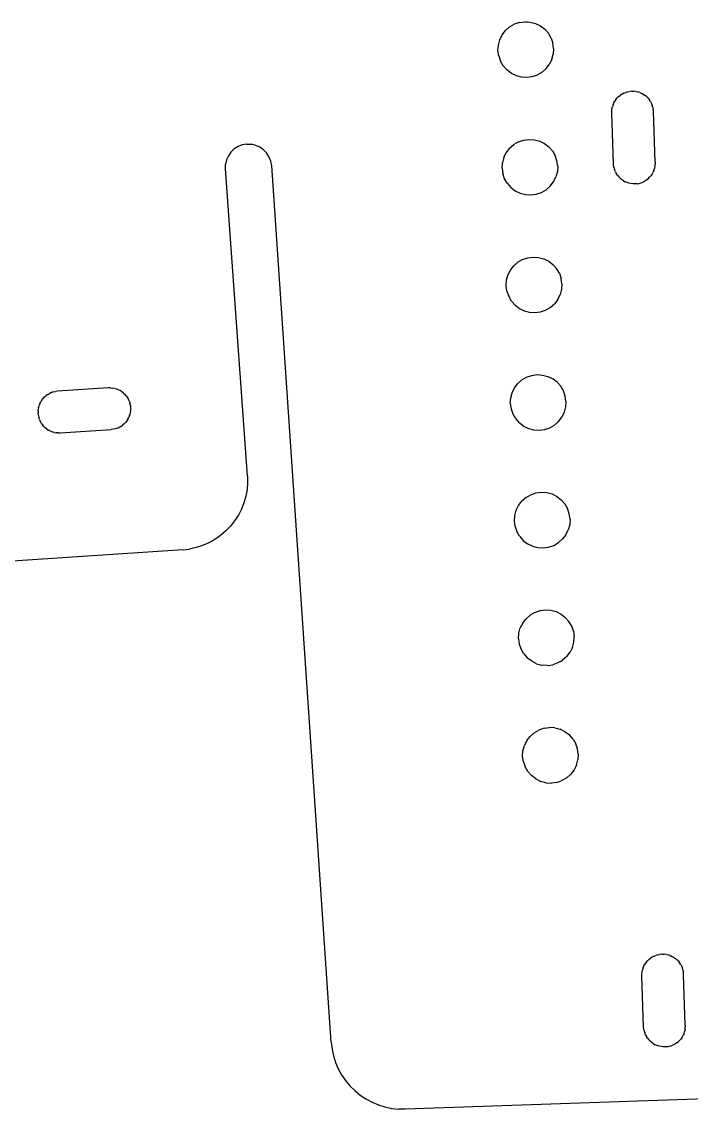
# Model space of a CAD drawing. Extents: x -47 to 67, y -53 to 53.
# Drawn here: x -32.54 to -18.1, y -44.77 to -21.3 of the extents above; entities that cross this region are included whole.
import ezdxf

# ---------------------------------------------------------------- set-up
doc = ezdxf.new("R2010")
doc.units = 0

msp = doc.modelspace()

# ---------------------------------------------------------------- linework, layer by layer
for p, q in [((-22.017, -21.41, 0.037), (-21.915, -21.351, 0.037)), ((-21.804, -21.312, 0.037), (-21.915, -21.351, 0.037)), ((-21.804, -21.312, 0.037), (-21.687, -21.297, 0.036)), ((-21.687, -21.297, 0.036), (-21.631, -21.3, 0.036)), ((-21.631, -21.3, 0.036), (-21.57, -21.304, 0.036)), ((-21.57, -21.304, 0.036), (-21.456, -21.334, 0.036)), ((-21.456, -21.334, 0.036), (-21.35, -21.386, 0.036)), ((-22.228, -21.686, 0.037), (-22.176, -21.581, 0.037)), ((-22.176, -21.581, 0.037), (-22.105, -21.487, 0.037)), ((-22.017, -21.41, 0.037), (-22.105, -21.487, 0.037)), ((-21.35, -21.386, 0.036), (-21.257, -21.458, 0.036)), ((-21.179, -21.546, 0.036), (-21.257, -21.458, 0.036)), ((-21.147, -21.601, 0.036), (-21.179, -21.546, 0.036)), ((-22.266, -21.917, 0.037), (-22.258, -21.8, 0.037)), ((-22.258, -21.8, 0.037), (-22.228, -21.686, 0.037)), ((-21.12, -21.648, 0.035), (-21.147, -21.601, 0.036)), ((-21.12, -21.648, 0.035), (-21.082, -21.759, 0.035)), ((-21.067, -21.876, 0.035), (-21.082, -21.759, 0.035)), ((-22.25, -22.034, 0.037), (-22.266, -21.917, 0.037)), ((-22.25, -22.034, 0.037), (-22.212, -22.145, 0.037)), ((-21.104, -22.107, 0.035), (-21.074, -21.993, 0.035)), ((-21.067, -21.876, 0.035), (-21.074, -21.993, 0.035)), ((-22.153, -22.247, 0.037), (-22.212, -22.145, 0.037)), ((-22.153, -22.247, 0.037), (-22.075, -22.335, 0.037)), ((-21.227, -22.306, 0.035), (-21.156, -22.212, 0.035)), ((-21.104, -22.107, 0.035), (-21.156, -22.212, 0.035)), ((-21.982, -22.407, 0.037), (-22.075, -22.335, 0.037)), ((-21.982, -22.407, 0.037), (-21.876, -22.458, 0.036)), ((-21.876, -22.458, 0.036), (-21.763, -22.489, 0.036)), ((-21.763, -22.489, 0.036), (-21.645, -22.496, 0.036)), ((-21.645, -22.496, 0.036), (-21.529, -22.481, 0.036)), ((-21.529, -22.481, 0.036), (-21.417, -22.442, 0.036)), ((-21.316, -22.383, 0.036), (-21.417, -22.442, 0.036)), ((-21.316, -22.383, 0.036), (-21.227, -22.306, 0.035)), ((-19.722, -22.974, 0.034), (-19.747, -23.01, 0.034)), ((-19.722, -22.974, 0.034), (-19.693, -22.94, 0.034)), ((-19.661, -22.909, 0.034), (-19.693, -22.94, 0.034)), ((-19.661, -22.909, 0.034), (-19.627, -22.882, 0.034)), ((-19.59, -22.858, 0.034), (-19.627, -22.882, 0.034)), ((-19.551, -22.837, 0.034), (-19.59, -22.858, 0.034)), ((-19.551, -22.837, 0.034), (-19.51, -22.821, 0.033)), ((-19.467, -22.809, 0.033), (-19.51, -22.821, 0.033)), ((-19.467, -22.809, 0.033), (-19.424, -22.801, 0.033)), ((-19.38, -22.797, 0.033), (-19.424, -22.801, 0.033)), ((-19.38, -22.797, 0.033), (-19.336, -22.798, 0.033)), ((-19.292, -22.803, 0.033), (-19.336, -22.798, 0.033)), ((-19.292, -22.803, 0.033), (-19.248, -22.812, 0.033)), ((-19.206, -22.825, 0.033), (-19.248, -22.812, 0.033)), ((-19.206, -22.825, 0.033), (-19.166, -22.843, 0.033)), ((-19.127, -22.864, 0.033), (-19.166, -22.843, 0.033)), ((-19.127, -22.864, 0.033), (-19.091, -22.889, 0.033)), ((-19.057, -22.918, 0.034), (-19.091, -22.889, 0.033)), ((-19.026, -22.949, 0.034), (-19.057, -22.918, 0.034)), ((-19.026, -22.949, 0.034), (-18.999, -22.984, 0.034)), ((-18.975, -23.021, 0.034), (-18.999, -22.984, 0.034)), ((-19.814, -23.263, 0.034), (-19.813, -23.218, 0.034)), ((-19.813, -23.218, 0.034), (-19.808, -23.175, 0.034)), ((-19.808, -23.175, 0.034), (-19.799, -23.131, 0.034)), ((-19.785, -23.089, 0.034), (-19.799, -23.131, 0.034)), ((-19.785, -23.089, 0.034), (-19.768, -23.049, 0.034)), ((-19.768, -23.049, 0.034), (-19.747, -23.01, 0.034)), ((-18.975, -23.021, 0.034), (-18.954, -23.06, 0.034)), ((-18.954, -23.06, 0.034), (-18.938, -23.101, 0.034)), ((-18.926, -23.144, 0.034), (-18.938, -23.101, 0.034)), ((-18.926, -23.144, 0.034), (-18.918, -23.187, 0.034)), ((-18.914, -23.231, 0.034), (-18.918, -23.187, 0.034)), ((-18.876, -24.33, 0.036), (-18.914, -23.231, 0.034)), ((-19.775, -24.362, 0.036), (-19.814, -23.263, 0.034)), ((-21.826, -23.889, 0.036), (-21.928, -23.948, 0.036)), ((-21.826, -23.889, 0.036), (-21.715, -23.851, 0.036)), ((-21.715, -23.851, 0.036), (-21.598, -23.835, 0.036)), ((-21.598, -23.835, 0.036), (-21.481, -23.843, 0.035)), ((-21.481, -23.843, 0.035), (-21.367, -23.873, 0.035)), ((-21.367, -23.873, 0.035), (-21.262, -23.925, 0.035)), ((-21.262, -23.925, 0.035), (-21.168, -23.996, 0.035)), ((-28.026, -24.108, 0.046), (-28.082, -24.187, 0.046)), ((-27.955, -24.041, 0.046), (-28.026, -24.108, 0.046)), ((-27.873, -23.989, 0.046), (-27.955, -24.041, 0.046)), ((-27.781, -23.954, 0.046), (-27.873, -23.989, 0.046)), ((-27.685, -23.938, 0.045), (-27.781, -23.954, 0.046)), ((-27.685, -23.938, 0.045), (-27.586, -23.941, 0.045)), ((-27.491, -23.964, 0.045), (-27.586, -23.941, 0.045)), ((-27.401, -24.004, 0.045), (-27.491, -23.964, 0.045)), ((-27.321, -24.061, 0.045), (-27.401, -24.004, 0.045)), ((-27.253, -24.133, 0.045), (-27.321, -24.061, 0.045)), ((-27.2, -24.216, 0.045), (-27.253, -24.133, 0.045)), ((-22.14, -24.225, 0.036), (-22.088, -24.119, 0.036)), ((-22.016, -24.026, 0.036), (-22.088, -24.119, 0.036)), ((-22.016, -24.026, 0.036), (-21.928, -23.948, 0.036)), ((-21.091, -24.084, 0.035), (-21.168, -23.996, 0.035)), ((-21.091, -24.084, 0.035), (-21.032, -24.186, 0.035)), ((-28.145, -24.47, 0.046), (-28.143, -24.372, 0.046)), ((-28.122, -24.276, 0.046), (-28.143, -24.372, 0.046)), ((-28.082, -24.187, 0.046), (-28.122, -24.276, 0.046)), ((-27.164, -24.307, 0.045), (-27.2, -24.216, 0.045)), ((-27.147, -24.404, 0.044), (-27.164, -24.307, 0.045)), ((-25.862, -43.321, 0.037), (-27.147, -24.404, 0.044)), ((-22.177, -24.456, 0.036), (-22.17, -24.338, 0.036)), ((-22.14, -24.225, 0.036), (-22.17, -24.338, 0.036)), ((-20.994, -24.297, 0.035), (-21.032, -24.186, 0.035)), ((-20.978, -24.414, 0.034), (-20.994, -24.297, 0.035)), ((-19.772, -24.406, 0.036), (-19.775, -24.362, 0.036)), ((-19.764, -24.449, 0.036), (-19.772, -24.406, 0.036)), ((-18.881, -24.419, 0.036), (-18.876, -24.375, 0.036)), ((-18.876, -24.33, 0.036), (-18.876, -24.375, 0.036)), ((-27.669, -31.098, 0.042), (-28.145, -24.47, 0.046)), ((-22.177, -24.456, 0.036), (-22.162, -24.572, 0.036)), ((-22.124, -24.684, 0.036), (-22.162, -24.572, 0.036)), ((-20.985, -24.531, 0.034), (-21.016, -24.645, 0.034)), ((-20.978, -24.414, 0.034), (-20.985, -24.531, 0.034)), ((-19.764, -24.449, 0.036), (-19.751, -24.492, 0.036)), ((-19.735, -24.533, 0.036), (-19.751, -24.492, 0.036)), ((-19.735, -24.533, 0.036), (-19.715, -24.572, 0.036)), ((-19.691, -24.609, 0.036), (-19.715, -24.572, 0.036)), ((-19.691, -24.609, 0.036), (-19.663, -24.644, 0.036)), ((-18.996, -24.653, 0.036), (-18.968, -24.619, 0.036)), ((-18.943, -24.583, 0.036), (-18.968, -24.619, 0.036)), ((-18.943, -24.583, 0.036), (-18.922, -24.544, 0.036)), ((-18.904, -24.504, 0.036), (-18.922, -24.544, 0.036)), ((-18.904, -24.504, 0.036), (-18.891, -24.462, 0.036)), ((-18.881, -24.419, 0.036), (-18.891, -24.462, 0.036)), ((-22.064, -24.785, 0.036), (-22.124, -24.684, 0.036)), ((-22.064, -24.785, 0.036), (-21.987, -24.874, 0.036)), ((-21.987, -24.874, 0.036), (-21.893, -24.945, 0.036)), ((-21.139, -24.844, 0.035), (-21.227, -24.922, 0.035)), ((-21.139, -24.844, 0.035), (-21.067, -24.751, 0.035)), ((-21.067, -24.751, 0.035), (-21.016, -24.645, 0.034)), ((-19.632, -24.675, 0.037), (-19.663, -24.644, 0.036)), ((-19.599, -24.704, 0.037), (-19.632, -24.675, 0.037)), ((-19.562, -24.729, 0.037), (-19.599, -24.704, 0.037)), ((-19.562, -24.729, 0.037), (-19.524, -24.75, 0.037)), ((-19.483, -24.768, 0.037), (-19.524, -24.75, 0.037)), ((-19.441, -24.781, 0.037), (-19.483, -24.768, 0.037)), ((-19.398, -24.79, 0.037), (-19.441, -24.781, 0.037)), ((-19.354, -24.795, 0.037), (-19.398, -24.79, 0.037)), ((-19.31, -24.796, 0.037), (-19.354, -24.795, 0.037)), ((-19.266, -24.792, 0.037), (-19.31, -24.796, 0.037)), ((-19.266, -24.792, 0.037), (-19.222, -24.784, 0.037)), ((-19.222, -24.784, 0.037), (-19.18, -24.772, 0.037)), ((-19.18, -24.772, 0.037), (-19.139, -24.756, 0.037)), ((-19.139, -24.756, 0.037), (-19.1, -24.735, 0.036)), ((-19.063, -24.711, 0.036), (-19.1, -24.735, 0.036)), ((-19.063, -24.711, 0.036), (-19.028, -24.684, 0.036)), ((-19.028, -24.684, 0.036), (-18.996, -24.653, 0.036)), ((-21.893, -24.945, 0.036), (-21.788, -24.997, 0.036)), ((-21.788, -24.997, 0.036), (-21.674, -25.027, 0.035)), ((-21.674, -25.027, 0.035), (-21.557, -25.035, 0.035)), ((-21.557, -25.035, 0.035), (-21.44, -25.019, 0.035)), ((-21.44, -25.019, 0.035), (-21.329, -24.981, 0.035)), ((-21.329, -24.981, 0.035), (-21.227, -24.922, 0.035)), ((-21.928, -26.564, 0.035), (-21.839, -26.486, 0.035)), ((-21.738, -26.427, 0.035), (-21.839, -26.486, 0.035)), ((-21.738, -26.427, 0.035), (-21.626, -26.389, 0.035)), ((-21.626, -26.389, 0.035), (-21.51, -26.374, 0.035)), ((-21.51, -26.374, 0.035), (-21.392, -26.381, 0.035)), ((-21.392, -26.381, 0.035), (-21.279, -26.411, 0.034)), ((-21.279, -26.411, 0.034), (-21.173, -26.463, 0.034)), ((-21.173, -26.463, 0.034), (-21.08, -26.535, 0.034)), ((-22.051, -26.763, 0.036), (-21.999, -26.658, 0.035)), ((-21.999, -26.658, 0.035), (-21.928, -26.564, 0.035)), ((-21.08, -26.535, 0.034), (-21.002, -26.623, 0.034)), ((-20.943, -26.725, 0.034), (-21.002, -26.623, 0.034)), ((-20.943, -26.725, 0.034), (-20.905, -26.836, 0.034)), ((-22.089, -26.994, 0.036), (-22.081, -26.877, 0.036)), ((-22.081, -26.877, 0.036), (-22.051, -26.763, 0.036)), ((-20.889, -26.952, 0.034), (-20.905, -26.836, 0.034)), ((-20.889, -26.952, 0.034), (-20.897, -27.07, 0.034)), ((-22.073, -27.111, 0.035), (-22.089, -26.994, 0.036)), ((-22.073, -27.111, 0.035), (-22.035, -27.222, 0.035)), ((-21.976, -27.324, 0.035), (-22.035, -27.222, 0.035)), ((-20.979, -27.289, 0.034), (-20.927, -27.184, 0.034)), ((-20.897, -27.07, 0.034), (-20.927, -27.184, 0.034)), ((-21.976, -27.324, 0.035), (-21.898, -27.412, 0.035)), ((-21.898, -27.412, 0.035), (-21.805, -27.484, 0.035)), ((-21.138, -27.46, 0.034), (-21.05, -27.383, 0.034)), ((-20.979, -27.289, 0.034), (-21.05, -27.383, 0.034)), ((-21.805, -27.484, 0.035), (-21.699, -27.535, 0.035)), ((-21.699, -27.535, 0.035), (-21.585, -27.566, 0.035)), ((-21.585, -27.566, 0.035), (-21.468, -27.573, 0.034)), ((-21.468, -27.573, 0.034), (-21.351, -27.557, 0.034)), ((-21.351, -27.557, 0.034), (-21.24, -27.519, 0.034)), ((-21.24, -27.519, 0.034), (-21.138, -27.46, 0.034)), ((-21.839, -29.103, 0.035), (-21.751, -29.025, 0.034)), ((-21.751, -29.025, 0.034), (-21.649, -28.966, 0.034)), ((-21.649, -28.966, 0.034), (-21.538, -28.928, 0.034)), ((-21.538, -28.928, 0.034), (-21.421, -28.912, 0.034)), ((-21.421, -28.912, 0.034), (-21.304, -28.92, 0.034)), ((-21.304, -28.92, 0.034), (-21.19, -28.95, 0.034)), ((-21.19, -28.95, 0.034), (-21.085, -29.002, 0.033)), ((-20.991, -29.073, 0.033), (-21.085, -29.002, 0.033)), ((-20.991, -29.073, 0.033), (-20.913, -29.161, 0.033)), ((-31.974, -29.338, 0.049), (-31.935, -29.317, 0.049)), ((-31.894, -29.299, 0.049), (-31.935, -29.317, 0.049)), ((-31.852, -29.286, 0.049), (-31.894, -29.299, 0.049)), ((-31.852, -29.286, 0.049), (-31.809, -29.276, 0.049)), ((-31.765, -29.271, 0.049), (-31.809, -29.276, 0.049)), ((-30.668, -29.199, 0.048), (-31.765, -29.271, 0.049)), ((-30.624, -29.198, 0.048), (-30.668, -29.199, 0.048)), ((-30.624, -29.198, 0.048), (-30.58, -29.202, 0.048)), ((-30.536, -29.21, 0.048), (-30.58, -29.202, 0.048)), ((-30.536, -29.21, 0.048), (-30.494, -29.222, 0.048)), ((-30.453, -29.238, 0.048), (-30.494, -29.222, 0.048)), ((-30.453, -29.238, 0.048), (-30.413, -29.258, 0.048)), ((-30.376, -29.282, 0.048), (-30.413, -29.258, 0.048)), ((-30.342, -29.31, 0.048), (-30.376, -29.282, 0.048)), ((-30.342, -29.31, 0.048), (-30.31, -29.34, 0.049)), ((-21.992, -29.415, 0.035), (-21.962, -29.302, 0.035)), ((-21.962, -29.302, 0.035), (-21.91, -29.196, 0.035)), ((-21.91, -29.196, 0.035), (-21.839, -29.103, 0.035)), ((-20.854, -29.263, 0.033), (-20.913, -29.161, 0.033)), ((-20.816, -29.374, 0.033), (-20.854, -29.263, 0.033)), ((-32.146, -29.535, 0.049), (-32.162, -29.576, 0.049)), ((-32.146, -29.535, 0.049), (-32.126, -29.495, 0.049)), ((-32.102, -29.458, 0.049), (-32.126, -29.495, 0.049)), ((-32.102, -29.458, 0.049), (-32.074, -29.424, 0.049)), ((-32.074, -29.424, 0.049), (-32.044, -29.392, 0.049)), ((-32.044, -29.392, 0.049), (-32.01, -29.363, 0.049)), ((-31.974, -29.338, 0.049), (-32.01, -29.363, 0.049)), ((-30.281, -29.374, 0.049), (-30.31, -29.34, 0.049)), ((-30.281, -29.374, 0.049), (-30.256, -29.41, 0.049)), ((-30.256, -29.41, 0.049), (-30.235, -29.449, 0.049)), ((-30.217, -29.489, 0.049), (-30.235, -29.449, 0.049)), ((-30.217, -29.489, 0.049), (-30.204, -29.531, 0.049)), ((-30.194, -29.575, 0.049), (-30.204, -29.531, 0.049)), ((-22, -29.533, 0.035), (-21.992, -29.415, 0.035)), ((-22, -29.533, 0.035), (-21.984, -29.649, 0.035)), ((-20.801, -29.491, 0.033), (-20.816, -29.374, 0.033)), ((-20.801, -29.491, 0.033), (-20.808, -29.608, 0.033)), ((-32.186, -29.706, 0.05), (-32.182, -29.662, 0.05)), ((-32.186, -29.706, 0.05), (-32.185, -29.75, 0.05)), ((-32.18, -29.794, 0.05), (-32.185, -29.75, 0.05)), ((-32.174, -29.618, 0.049), (-32.182, -29.662, 0.05)), ((-32.18, -29.794, 0.05), (-32.17, -29.837, 0.05)), ((-32.174, -29.618, 0.049), (-32.162, -29.576, 0.049)), ((-30.212, -29.793, 0.049), (-30.228, -29.834, 0.049)), ((-30.212, -29.793, 0.049), (-30.2, -29.75, 0.049)), ((-30.192, -29.707, 0.049), (-30.2, -29.75, 0.049)), ((-30.194, -29.575, 0.049), (-30.189, -29.618, 0.049)), ((-30.192, -29.707, 0.049), (-30.188, -29.663, 0.049)), ((-30.189, -29.618, 0.049), (-30.188, -29.663, 0.049)), ((-21.984, -29.649, 0.035), (-21.946, -29.761, 0.035)), ((-21.946, -29.761, 0.035), (-21.887, -29.862, 0.034)), ((-20.838, -29.722, 0.033), (-20.89, -29.828, 0.033)), ((-20.808, -29.608, 0.033), (-20.838, -29.722, 0.033)), ((-32.157, -29.879, 0.05), (-32.17, -29.837, 0.05)), ((-32.157, -29.879, 0.05), (-32.139, -29.919, 0.05)), ((-32.118, -29.958, 0.05), (-32.139, -29.919, 0.05)), ((-32.118, -29.958, 0.05), (-32.093, -29.994, 0.05)), ((-32.064, -30.028, 0.05), (-32.093, -29.994, 0.05)), ((-32.064, -30.028, 0.05), (-32.032, -30.059, 0.05)), ((-30.4, -30.03, 0.05), (-30.439, -30.052, 0.05)), ((-30.4, -30.03, 0.05), (-30.364, -30.005, 0.05)), ((-30.33, -29.976, 0.05), (-30.364, -30.005, 0.05)), ((-30.33, -29.976, 0.05), (-30.311, -29.956, 0.05)), ((-30.311, -29.956, 0.05), (-30.3, -29.945, 0.05)), ((-30.272, -29.91, 0.049), (-30.3, -29.945, 0.05)), ((-30.248, -29.873, 0.049), (-30.272, -29.91, 0.049)), ((-30.248, -29.873, 0.049), (-30.228, -29.834, 0.049)), ((-21.887, -29.862, 0.034), (-21.809, -29.951, 0.034)), ((-21.716, -30.022, 0.034), (-21.809, -29.951, 0.034)), ((-21.716, -30.022, 0.034), (-21.61, -30.074, 0.034)), ((-21.151, -30.058, 0.033), (-21.05, -29.999, 0.033)), ((-21.05, -29.999, 0.033), (-20.961, -29.921, 0.033)), ((-20.961, -29.921, 0.033), (-20.89, -29.828, 0.033)), ((-31.998, -30.086, 0.05), (-32.032, -30.059, 0.05)), ((-31.998, -30.086, 0.05), (-31.961, -30.11, 0.05)), ((-31.921, -30.13, 0.05), (-31.961, -30.11, 0.05)), ((-31.921, -30.13, 0.05), (-31.88, -30.146, 0.05)), ((-31.838, -30.158, 0.05), (-31.88, -30.146, 0.05)), ((-31.838, -30.158, 0.05), (-31.794, -30.166, 0.05)), ((-31.75, -30.17, 0.05), (-31.794, -30.166, 0.05)), ((-31.75, -30.17, 0.05), (-31.706, -30.169, 0.05)), ((-31.706, -30.169, 0.05), (-30.609, -30.097, 0.05)), ((-30.565, -30.092, 0.05), (-30.609, -30.097, 0.05)), ((-30.522, -30.083, 0.05), (-30.565, -30.092, 0.05)), ((-30.48, -30.069, 0.05), (-30.522, -30.083, 0.05)), ((-30.48, -30.069, 0.05), (-30.439, -30.052, 0.05)), ((-21.61, -30.074, 0.034), (-21.497, -30.104, 0.034)), ((-21.497, -30.104, 0.034), (-21.379, -30.111, 0.034)), ((-21.379, -30.111, 0.034), (-21.263, -30.096, 0.033)), ((-21.263, -30.096, 0.033), (-21.151, -30.058, 0.033)), ((-27.669, -31.098, 0.042), (-27.666, -31.245, 0.042)), ((-27.678, -31.392, 0.042), (-27.705, -31.537, 0.042)), ((-27.666, -31.245, 0.042), (-27.678, -31.392, 0.042)), ((-27.745, -31.679, 0.042), (-27.799, -31.815, 0.042)), ((-27.705, -31.537, 0.042), (-27.745, -31.679, 0.042)), ((-21.822, -31.735, 0.034), (-21.75, -31.641, 0.034)), ((-21.662, -31.563, 0.034), (-21.75, -31.641, 0.034)), ((-21.662, -31.563, 0.034), (-21.56, -31.504, 0.033)), ((-21.56, -31.504, 0.033), (-21.449, -31.466, 0.033)), ((-21.449, -31.466, 0.033), (-21.333, -31.451, 0.033)), ((-21.333, -31.451, 0.033), (-21.215, -31.458, 0.033)), ((-21.215, -31.458, 0.033), (-21.101, -31.488, 0.033)), ((-21.101, -31.488, 0.033), (-20.996, -31.54, 0.033)), ((-20.996, -31.54, 0.033), (-20.902, -31.611, 0.032)), ((-20.825, -31.7, 0.032), (-20.902, -31.611, 0.032)), ((-27.799, -31.815, 0.042), (-27.866, -31.946, 0.042)), ((-21.904, -31.954, 0.034), (-21.874, -31.84, 0.034)), ((-21.874, -31.84, 0.034), (-21.822, -31.735, 0.034)), ((-20.825, -31.7, 0.032), (-20.766, -31.801, 0.032)), ((-20.728, -31.913, 0.032), (-20.766, -31.801, 0.032)), ((-20.712, -32.029, 0.032), (-20.728, -31.913, 0.032)), ((-27.946, -32.07, 0.042), (-28.038, -32.185, 0.042)), ((-27.866, -31.946, 0.042), (-27.946, -32.07, 0.042)), ((-21.911, -32.071, 0.034), (-21.904, -31.954, 0.034)), ((-21.896, -32.188, 0.034), (-21.911, -32.071, 0.034)), ((-20.719, -32.147, 0.032), (-20.75, -32.26, 0.032)), ((-20.712, -32.029, 0.032), (-20.719, -32.147, 0.032)), ((-28.14, -32.291, 0.042), (-28.252, -32.387, 0.043)), ((-28.038, -32.185, 0.042), (-28.14, -32.291, 0.042)), ((-21.896, -32.188, 0.034), (-21.858, -32.299, 0.034)), ((-21.799, -32.401, 0.034), (-21.858, -32.299, 0.034)), ((-20.801, -32.366, 0.032), (-20.873, -32.459, 0.032)), ((-20.801, -32.366, 0.032), (-20.75, -32.26, 0.032)), ((-28.637, -32.6, 0.043), (-28.777, -32.646, 0.043)), ((-28.502, -32.542, 0.043), (-28.637, -32.6, 0.043)), ((-28.373, -32.47, 0.043), (-28.502, -32.542, 0.043)), ((-28.252, -32.387, 0.043), (-28.373, -32.47, 0.043)), ((-21.799, -32.401, 0.034), (-21.721, -32.489, 0.033)), ((-21.721, -32.489, 0.033), (-21.627, -32.561, 0.033)), ((-21.522, -32.612, 0.033), (-21.627, -32.561, 0.033)), ((-21.522, -32.612, 0.033), (-21.408, -32.642, 0.033)), ((-21.174, -32.634, 0.032), (-21.063, -32.596, 0.032)), ((-21.063, -32.596, 0.032), (-20.961, -32.537, 0.032)), ((-20.961, -32.537, 0.032), (-20.873, -32.459, 0.032)), ((-29.067, -32.694, 0.044), (-38.048, -33.284, 0.058)), ((-29.067, -32.694, 0.044), (-28.921, -32.677, 0.044)), ((-28.777, -32.646, 0.043), (-28.921, -32.677, 0.044)), ((-21.408, -32.642, 0.033), (-21.291, -32.65, 0.033)), ((-21.291, -32.65, 0.033), (-21.174, -32.634, 0.032)), ((-21.472, -34.043, 0.033), (-21.36, -34.005, 0.032)), ((-21.36, -34.005, 0.032), (-21.244, -33.989, 0.032)), ((-21.244, -33.989, 0.032), (-21.127, -33.997, 0.032)), ((-21.127, -33.997, 0.032), (-21.013, -34.027, 0.032)), ((-21.013, -34.027, 0.032), (-20.907, -34.079, 0.032)), ((-21.733, -34.273, 0.033), (-21.681, -34.204, 0.033)), ((-21.681, -34.204, 0.033), (-21.662, -34.18, 0.033)), ((-21.662, -34.18, 0.033), (-21.574, -34.102, 0.033)), ((-21.472, -34.043, 0.033), (-21.574, -34.102, 0.033)), ((-20.907, -34.079, 0.032), (-20.814, -34.15, 0.031)), ((-20.814, -34.15, 0.031), (-20.736, -34.238, 0.031)), ((-20.677, -34.34, 0.031), (-20.736, -34.238, 0.031)), ((-21.823, -34.61, 0.033), (-21.815, -34.492, 0.033)), ((-21.815, -34.492, 0.033), (-21.785, -34.379, 0.033)), ((-21.733, -34.273, 0.033), (-21.785, -34.379, 0.033)), ((-20.639, -34.451, 0.031), (-20.677, -34.34, 0.031)), ((-20.639, -34.451, 0.031), (-20.623, -34.568, 0.031)), ((-21.823, -34.61, 0.033), (-21.807, -34.726, 0.033)), ((-21.807, -34.726, 0.033), (-21.769, -34.838, 0.033)), ((-20.661, -34.799, 0.031), (-20.631, -34.685, 0.031)), ((-20.631, -34.685, 0.031), (-20.623, -34.568, 0.031)), ((-21.71, -34.939, 0.033), (-21.769, -34.838, 0.033)), ((-21.71, -34.939, 0.033), (-21.632, -35.028, 0.033)), ((-20.784, -34.998, 0.031), (-20.713, -34.904, 0.031)), ((-20.661, -34.799, 0.031), (-20.713, -34.904, 0.031)), ((-21.539, -35.099, 0.032), (-21.632, -35.028, 0.033)), ((-21.433, -35.151, 0.032), (-21.539, -35.099, 0.032)), ((-21.433, -35.151, 0.032), (-21.319, -35.181, 0.032)), ((-21.202, -35.188, 0.032), (-21.319, -35.181, 0.032)), ((-21.202, -35.188, 0.032), (-21.085, -35.173, 0.032)), ((-20.974, -35.135, 0.031), (-21.085, -35.173, 0.032)), ((-20.915, -35.101, 0.031), (-20.974, -35.135, 0.031)), ((-20.915, -35.101, 0.031), (-20.872, -35.076, 0.031)), ((-20.784, -34.998, 0.031), (-20.872, -35.076, 0.031)), ((-21.485, -36.64, 0.032), (-21.383, -36.581, 0.032)), ((-21.272, -36.543, 0.032), (-21.383, -36.581, 0.032)), ((-21.272, -36.543, 0.032), (-21.155, -36.528, 0.031)), ((-21.038, -36.535, 0.031), (-21.155, -36.528, 0.031)), ((-21.038, -36.535, 0.031), (-20.924, -36.565, 0.031)), ((-20.819, -36.617, 0.031), (-20.924, -36.565, 0.031)), ((-21.645, -36.811, 0.032), (-21.696, -36.917, 0.032)), ((-21.645, -36.811, 0.032), (-21.573, -36.718, 0.032)), ((-21.485, -36.64, 0.032), (-21.573, -36.718, 0.032)), ((-20.819, -36.617, 0.031), (-20.725, -36.688, 0.031)), ((-20.647, -36.777, 0.03), (-20.725, -36.688, 0.031)), ((-20.647, -36.777, 0.03), (-20.588, -36.878, 0.03)), ((-21.734, -37.148, 0.032), (-21.727, -37.031, 0.032)), ((-21.727, -37.031, 0.032), (-21.696, -36.917, 0.032)), ((-20.55, -36.99, 0.03), (-20.588, -36.878, 0.03)), ((-20.535, -37.106, 0.03), (-20.55, -36.99, 0.03)), ((-21.718, -37.265, 0.032), (-21.734, -37.148, 0.032)), ((-21.718, -37.265, 0.032), (-21.68, -37.376, 0.032)), ((-20.572, -37.337, 0.03), (-20.542, -37.224, 0.03)), ((-20.535, -37.106, 0.03), (-20.542, -37.224, 0.03)), ((-21.621, -37.478, 0.032), (-21.68, -37.376, 0.032)), ((-21.621, -37.478, 0.032), (-21.544, -37.566, 0.032)), ((-20.784, -37.614, 0.03), (-20.696, -37.536, 0.03)), ((-20.624, -37.443, 0.03), (-20.696, -37.536, 0.03)), ((-20.572, -37.337, 0.03), (-20.624, -37.443, 0.03)), ((-21.45, -37.637, 0.032), (-21.544, -37.566, 0.032)), ((-21.45, -37.637, 0.032), (-21.344, -37.689, 0.031)), ((-21.231, -37.719, 0.031), (-21.344, -37.689, 0.031)), ((-21.231, -37.719, 0.031), (-21.113, -37.727, 0.031)), ((-20.997, -37.711, 0.031), (-21.113, -37.727, 0.031)), ((-20.997, -37.711, 0.031), (-20.886, -37.673, 0.031)), ((-20.784, -37.614, 0.03), (-20.886, -37.673, 0.031)), ((-19.011, -41.532, 0.027), (-19.043, -41.563, 0.027)), ((-19.011, -41.532, 0.027), (-18.977, -41.504, 0.027)), ((-18.94, -41.48, 0.027), (-18.977, -41.504, 0.027)), ((-18.9, -41.46, 0.027), (-18.94, -41.48, 0.027)), ((-18.9, -41.46, 0.027), (-18.859, -41.444, 0.027)), ((-18.817, -41.432, 0.027), (-18.859, -41.444, 0.027)), ((-18.817, -41.432, 0.027), (-18.773, -41.424, 0.027)), ((-18.729, -41.42, 0.027), (-18.773, -41.424, 0.027)), ((-18.729, -41.42, 0.027), (-18.685, -41.421, 0.027)), ((-18.641, -41.425, 0.027), (-18.685, -41.421, 0.027)), ((-18.641, -41.425, 0.027), (-18.598, -41.435, 0.027)), ((-18.556, -41.448, 0.027), (-18.598, -41.435, 0.027)), ((-18.556, -41.448, 0.027), (-18.516, -41.466, 0.027)), ((-18.477, -41.487, 0.027), (-18.516, -41.466, 0.027)), ((-18.477, -41.487, 0.027), (-18.44, -41.512, 0.027)), ((-18.407, -41.541, 0.027), (-18.44, -41.512, 0.027)), ((-19.158, -41.797, 0.028), (-19.149, -41.754, 0.028)), ((-19.135, -41.712, 0.028), (-19.149, -41.754, 0.028)), ((-19.135, -41.712, 0.028), (-19.118, -41.671, 0.028)), ((-19.118, -41.671, 0.028), (-19.096, -41.633, 0.028)), ((-19.071, -41.596, 0.028), (-19.096, -41.633, 0.028)), ((-19.071, -41.596, 0.028), (-19.043, -41.563, 0.027)), ((-18.376, -41.572, 0.027), (-18.407, -41.541, 0.027)), ((-18.376, -41.572, 0.027), (-18.348, -41.607, 0.027)), ((-18.324, -41.644, 0.027), (-18.348, -41.607, 0.027)), ((-18.324, -41.644, 0.027), (-18.304, -41.683, 0.027)), ((-18.304, -41.683, 0.027), (-18.288, -41.724, 0.028)), ((-18.276, -41.766, 0.028), (-18.288, -41.724, 0.028)), ((-18.276, -41.766, 0.028), (-18.268, -41.81, 0.028)), ((-19.163, -41.841, 0.028), (-19.158, -41.797, 0.028)), ((-19.163, -41.885, 0.028), (-19.163, -41.841, 0.028)), ((-19.125, -42.985, 0.03), (-19.163, -41.885, 0.028)), ((-18.264, -41.854, 0.028), (-18.268, -41.81, 0.028)), ((-18.226, -42.953, 0.03), (-18.264, -41.854, 0.028)), ((-19.121, -43.029, 0.03), (-19.125, -42.985, 0.03)), ((-19.113, -43.072, 0.03), (-19.121, -43.029, 0.03)), ((-19.113, -43.072, 0.03), (-19.101, -43.115, 0.03)), ((-19.085, -43.156, 0.03), (-19.101, -43.115, 0.03)), ((-19.085, -43.156, 0.03), (-19.064, -43.195, 0.03)), ((-18.293, -43.206, 0.03), (-18.271, -43.167, 0.03)), ((-18.254, -43.127, 0.03), (-18.271, -43.167, 0.03)), ((-18.254, -43.127, 0.03), (-18.24, -43.084, 0.03)), ((-18.231, -43.041, 0.03), (-18.24, -43.084, 0.03)), ((-18.231, -43.041, 0.03), (-18.226, -42.997, 0.03)), ((-18.226, -42.953, 0.03), (-18.226, -42.997, 0.03)), ((-25.862, -43.321, 0.037), (-25.846, -43.467, 0.037)), ((-19.04, -43.232, 0.03), (-19.064, -43.195, 0.03)), ((-19.04, -43.232, 0.03), (-19.013, -43.266, 0.03)), ((-18.982, -43.298, 0.03), (-19.013, -43.266, 0.03)), ((-18.948, -43.327, 0.03), (-18.982, -43.298, 0.03)), ((-18.912, -43.352, 0.03), (-18.948, -43.327, 0.03)), ((-18.912, -43.352, 0.03), (-18.873, -43.373, 0.03)), ((-18.833, -43.39, 0.03), (-18.873, -43.373, 0.03)), ((-18.791, -43.404, 0.03), (-18.833, -43.39, 0.03)), ((-18.748, -43.413, 0.03), (-18.791, -43.404, 0.03)), ((-18.704, -43.418, 0.03), (-18.748, -43.413, 0.03)), ((-18.616, -43.415, 0.03), (-18.66, -43.419, 0.03)), ((-18.616, -43.415, 0.03), (-18.572, -43.407, 0.03)), ((-18.572, -43.407, 0.03), (-18.53, -43.395, 0.03)), ((-18.53, -43.395, 0.03), (-18.489, -43.378, 0.03)), ((-18.489, -43.378, 0.03), (-18.449, -43.358, 0.03)), ((-18.412, -43.334, 0.03), (-18.449, -43.358, 0.03)), ((-18.412, -43.334, 0.03), (-18.378, -43.307, 0.03)), ((-18.378, -43.307, 0.03), (-18.346, -43.276, 0.03)), ((-18.346, -43.276, 0.03), (-18.318, -43.242, 0.03)), ((-18.293, -43.206, 0.03), (-18.318, -43.242, 0.03)), ((-25.846, -43.467, 0.037), (-25.814, -43.612, 0.037)), ((-25.814, -43.612, 0.037), (-25.769, -43.753, 0.037)), ((-18.66, -43.419, 0.03), (-18.704, -43.418, 0.03)), ((-25.769, -43.753, 0.037), (-25.711, -43.89, 0.037)), ((-25.711, -43.89, 0.037), (-25.639, -44.02, 0.037)), ((-25.639, -44.02, 0.037), (-25.555, -44.143, 0.036)), ((-25.555, -44.143, 0.036), (-25.46, -44.258, 0.036)), ((-25.46, -44.258, 0.036), (-25.354, -44.364, 0.036)), ((-25.354, -44.364, 0.036), (-25.238, -44.459, 0.036)), ((-25.238, -44.459, 0.036), (-25.114, -44.542, 0.036)), ((-25.114, -44.542, 0.036), (-24.983, -44.613, 0.035)), ((-14.222, -44.414, 0.018), (-24.265, -44.765, 0.034)), ((-24.983, -44.613, 0.035), (-24.846, -44.671, 0.035)), ((-24.846, -44.671, 0.035), (-24.704, -44.716, 0.035)), ((-24.704, -44.716, 0.035), (-24.559, -44.747, 0.035)), ((-24.559, -44.747, 0.035), (-24.412, -44.763, 0.034)), ((-24.265, -44.765, 0.034), (-24.412, -44.763, 0.034))]:
    msp.add_line(p, q)

doc.saveas('drawing.dxf')
